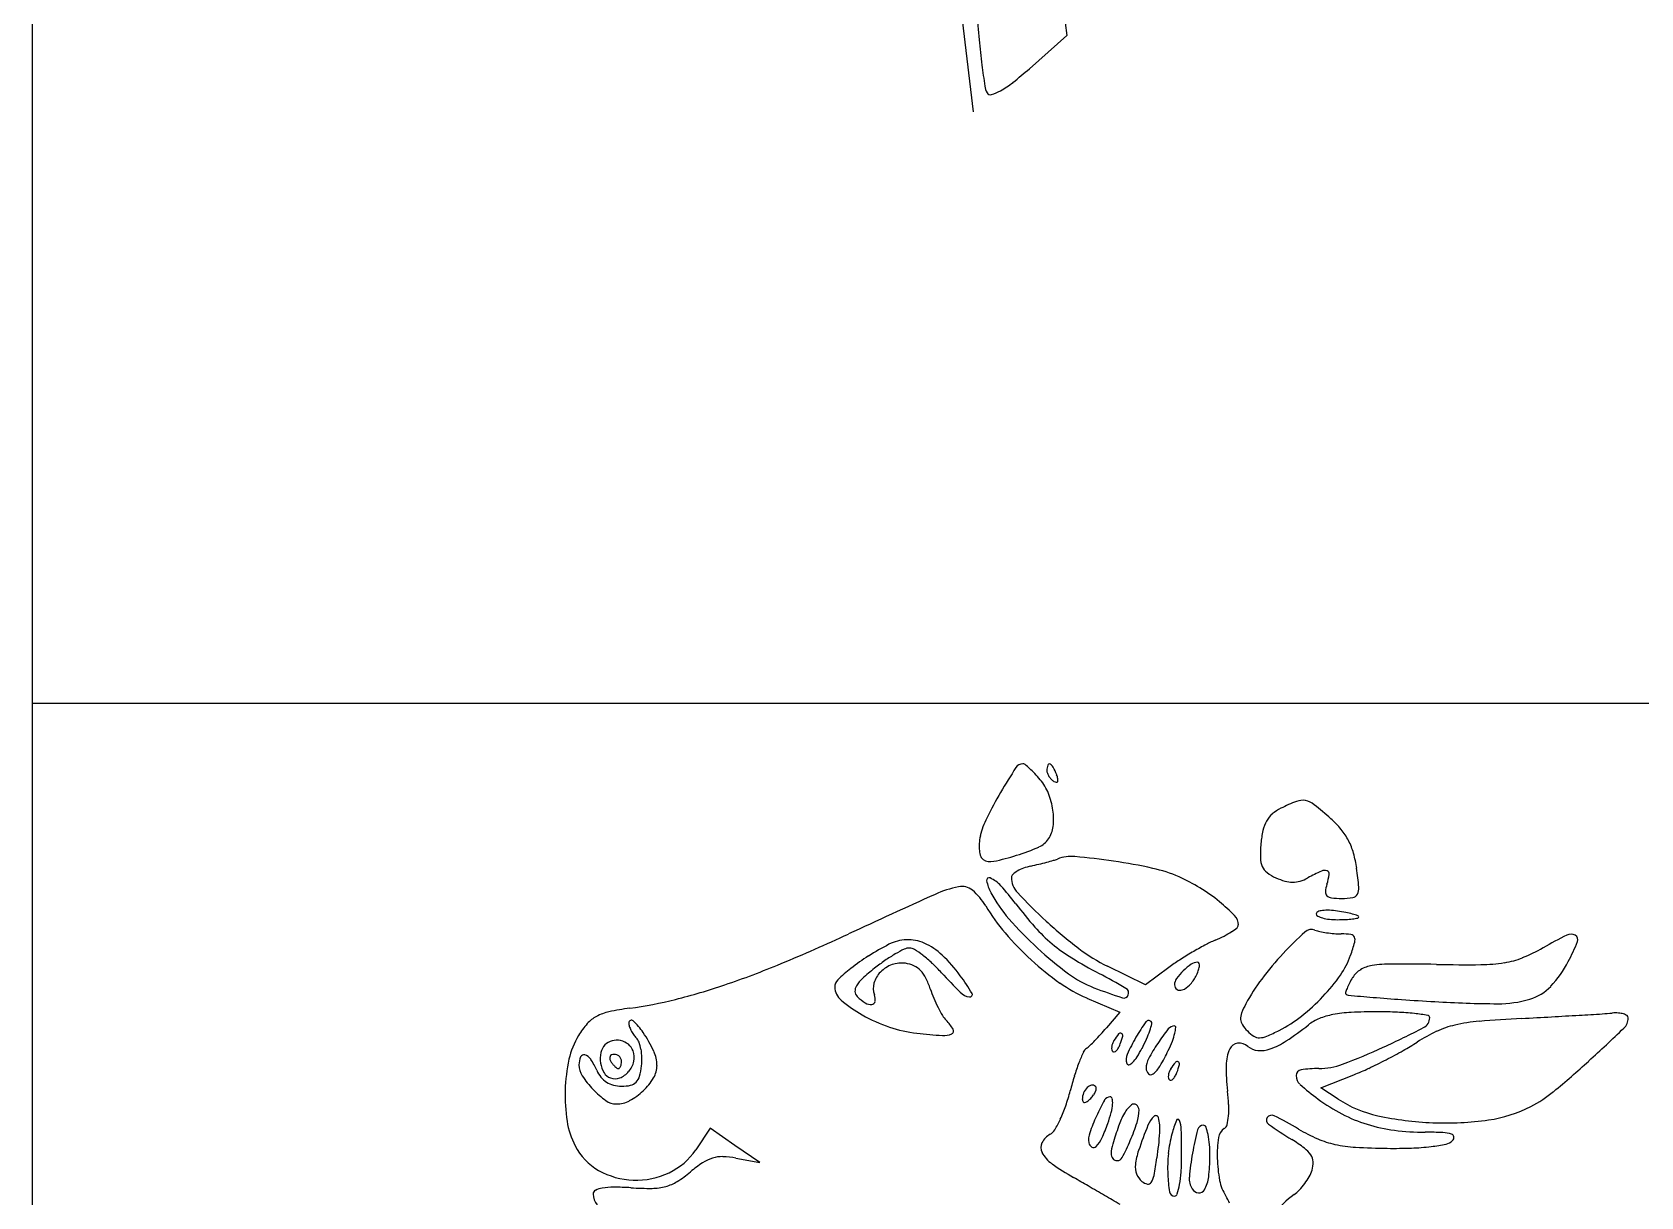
# Model space of a CAD drawing. Header units: millimetres. Extents: x 56222 to 3066687, y -650199 to -121287.
# Drawn here: x 140545.293 to 140548.127, y -185765.813 to -185763.761 of the extents above; entities that cross this region are included whole.
import ezdxf

# ---------------------------------------------------------------- set-up
doc = ezdxf.new("R2010")
doc.units = ezdxf.units.MM
doc.header["$MEASUREMENT"] = 0
doc.layers.add('$TD_AUDIT_GENERATED_(A0BDF17)', color=32, linetype='Continuous', lineweight=30)

msp = doc.modelspace()

# ---------------------------------------------------------------- linework, layer by layer
at = {"layer": '$TD_AUDIT_GENERATED_(A0BDF17)', "linetype": 'Continuous', "lineweight": 25, "ltscale": 2}
for p, q in [((140545.2926, -185738.3706), (140545.2925, -185769.2909)), ((140547.0824, -185763.5133), (140547.1155, -185763.7665)), ((140546.9202, -185763.6439), (140546.9504, -185763.9012)), ((140547.1155, -185763.7665), (140547.0496, -185763.825)), ((140551.6091, -185764.9436), (140545.2926, -185764.9436)), ((140547.254, -185765.4396), (140547.1873, -185765.407)), ((140547.2953, -185765.409), (140547.254, -185765.4396)), ((140547.1508, -185765.463), (140547.2088, -185765.4879)), ((140547.2088, -185765.4879), (140547.1852, -185765.5157)), ((140547.5631, -185765.6211), (140547.6214, -185765.5982)), ((140547.5936, -185765.6411), (140547.5631, -185765.6211)), ((140546.4873, -185765.6925), (140546.4618, -185765.7305)), ((140546.5309, -185765.7227), (140546.4873, -185765.6925)), ((140546.5746, -185765.7529), (140546.5309, -185765.7227)), ((140546.5326, -185765.7451), (140546.5746, -185765.7529))]:
    msp.add_line(p, q, dxfattribs=at)
for centre, radius, start, end in [((140549.2281, -185763.5528), 2.2779, 184.318, 185.5723), ((140548.4381, -185763.6299), 1.4841, 185.5723, 187.3015), ((140548.8009, -185763.5834), 1.8499, 187.3015, 188.4605), ((140546.6165, -185763.3367), 0.6526, 308.2745, 311.5725), ((140547.0062, -185763.8504), 0.0355, 188.4606, 208.2962), ((140546.981, -185763.864), 0.00682, 208.2961, 285.3414), ((140546.9644, -185763.8036), 0.0693, 285.3414, 299.4867), ((140546.9125, -185763.7119), 0.1748, 299.4868, 308.2744), ((140548.088, -185765.7415), 1.2637, 147.1866, 149.5284), ((140547.038, -185765.0644), 0.0143, 90.0021, 147.1866), ((140547.038, -185765.0565), 0.00637, 51.1934, 90.0022), ((140546.9407, -185765.1775), 0.1617, 47.4684, 51.1934), ((140546.9368, -185765.1817), 0.1674, 43.0496, 47.4684), ((140547.1102, -185765.0619), 0.0297, 161.913, 180.0021), ((140547.095, -185765.0619), 0.0146, 180.0021, 200.2997), ((140547.0848, -185765.0535), 0.00299, 66.1461, 161.9131), ((140547.0812, -185765.0616), 0.0118, 27.8609, 66.1461), ((140546.9831, -185765.1135), 0.1228, 20.9957, 27.8609), ((140546.8719, -185765.2424), 0.2562, 39.8381, 43.0497), ((140546.998, -185765.1372), 0.0921, 22.1716, 39.8382), ((140547.1084, -185765.0569), 0.0288, 200.2996, 212.4983), ((140547.1107, -185765.0554), 0.0315, 212.4982, 224.2183), ((140547.1058, -185765.0602), 0.0247, 224.2182, 238.2847), ((140547.098, -185765.0729), 0.00985, 238.2846, 264.3897), ((140547.0973, -185765.0802), 0.00245, 264.3899, 337.3339), ((140547.0491, -185765.0881), 0.052, 12.6554, 20.9958), ((140547.0927, -185765.0783), 0.00735, 337.3338, 12.6553), ((140547.6243, -185765.4686), 0.7256, 149.5283, 153.5794), ((140546.9685, -185765.1492), 0.1239, 8.0291, 22.1717), ((140547.6305, -185765.4025), 0.3066, 111.0545, 116.7183), ((140547.5304, -185765.1425), 0.028, 78.2778, 111.0544), ((140547.5286, -185765.1512), 0.0369, 51.4573, 78.2779), ((140547.1022, -185765.2092), 0.1427, 153.5794, 167.0997), ((140546.9813, -185765.1474), 0.111, 353.1614, 8.0292), ((140547.5078, -185765.1739), 0.0464, 130.6529, 150.5647), ((140547.5263, -185765.1953), 0.0747, 116.7183, 130.6528), ((140547.1321, -185765.649), 0.6733, 48.2189, 51.4573), ((140547.4673, -185765.2738), 0.1702, 39.3907, 48.2189), ((140547.049, -185765.197), 0.088, 167.0998, 175.9501), ((140547.0413, -185765.1546), 0.0505, 326.3852, 353.1615), ((140547.6323, -185765.2054), 0.1753, 167.5822, 175.2397), ((140547.5198, -185765.1806), 0.0601, 150.5646, 167.5822), ((140547.5102, -185765.2386), 0.1147, 27.5246, 39.3907), ((140547.0265, -185765.1954), 0.0655, 175.95, 186.9941), ((140547.0074, -185765.1978), 0.0463, 186.9941, 199.8129), ((140546.9047, -185764.8229), 0.4074, 287.4911, 293.3915), ((140547.0509, -185765.161), 0.039, 293.3916, 326.3853), ((140547.7106, -185765.2119), 0.2539, 175.2396, 180.9639), ((140547.5074, -185765.24), 0.1179, 15.8422, 27.5245), ((140546.9738, -185765.2099), 0.0105, 199.813, 238.2847), ((140546.9815, -185765.1974), 0.0252, 238.2847, 282.0328), ((140546.8953, -185764.7932), 0.4385, 282.0328, 287.4911), ((140547.0623, -185765.2978), 0.0677, 109.9443, 120.3464), ((140547.0749, -185765.3326), 0.1046, 102.4398, 109.9442), ((140546.9007, -185764.5428), 0.7041, 282.4398, 283.6148), ((140546.907, -185764.5688), 0.6774, 283.6149, 284.8245), ((140546.9253, -185764.6379), 0.6058, 284.8244, 285.9969), ((140547.0695, -185765.141), 0.0825, 285.9968, 291.1001), ((140547.1238, -185765.2817), 0.0683, 84.8212, 111.1002), ((140547.0197, -185766.4302), 1.2215, 81.6053, 84.8212), ((140547.0513, -185766.216), 1.005, 77.6046, 81.6053), ((140547.2142, -185765.475), 0.2463, 66.2286, 77.6046), ((140547.4959, -185765.2155), 0.0392, 180.9639, 203.7352), ((140547.4844, -185765.2206), 0.0266, 203.7353, 233.0666), ((140547.439, -185765.2595), 0.189, 7.64, 15.8422), ((140546.8524, -185765.3381), 0.7808, 5.1672, 7.64), ((140546.9786, -185765.2554), 0.00439, 65.9854, 191.222), ((140547.0486, -185765.2415), 0.0758, 191.222, 208.157), ((140546.9573, -185765.3032), 0.0567, 42.1883, 65.9854), ((140547.0253, -185765.2505), 0.00726, 132.6695, 180.0022), ((140547.0571, -185765.2505), 0.0391, 180.0021, 223.069), ((140547.0508, -185765.2782), 0.0449, 120.3462, 132.6694), ((140547.1908, -185765.528), 0.3042, 58.4007, 66.2286), ((140547.519, -185765.1745), 0.0842, 233.0667, 245.5066), ((140547.5286, -185765.1535), 0.1073, 245.5067, 254.4184), ((140547.5135, -185765.2076), 0.0512, 254.4183, 269.9268), ((140547.5135, -185765.2129), 0.0458, 269.9269, 286.4794), ((140547.5058, -185765.1869), 0.073, 286.4794, 298.1572), ((140547.7441, -185765.6321), 0.432, 114.6215, 118.1571), ((140547.5698, -185765.2517), 0.0136, 71.5728, 114.6214), ((140547.6358, -185765.2821), 0.065, 162.3933, 174.216), ((140547.4686, -185765.229), 0.1105, 342.3933, 351.6649), ((140547.5723, -185765.2442), 0.00566, 351.6648, 71.5729), ((140555.7022, -185784.7595), 21.3825, 114.35761, 114.80773), ((140546.9642, -185765.4588), 0.1959, 101.6213, 114.3576), ((140546.9306, -185765.2954), 0.0291, 50.3323, 101.6213), ((140546.8821, -185765.3539), 0.1051, 30.5731, 50.3323), ((140547.1994, -185765.1608), 0.2469, 208.1572, 221.1409), ((140546.6508, -185765.581), 0.4703, 37.1736, 42.1883), ((140547.7414, -185764.6109), 0.9758, 223.069, 227.2543), ((140547.1812, -185765.5435), 0.3225, 50.9073, 58.4008), ((140547.5799, -185765.2764), 0.00877, 174.2161, 225.9083), ((140547.5833, -185765.2729), 0.0136, 225.9082, 264.0003), ((140547.5997, -185765.1171), 0.1704, 264.0003, 270.0022), ((140547.5997, -185765.1565), 0.1309, 270.0021, 278.8039), ((140547.618, -185765.2752), 0.0108, 278.804, 333.3926), ((140547.6074, -185765.2699), 0.0227, 333.3926, 5.1672), ((140547.263, -185765.1289), 0.3373, 210.5731, 220.5855), ((140547.5901, -185764.8687), 0.7085, 217.1736, 221.4794), ((140547.2015, -185765.5186), 0.2903, 43.8088, 50.9073), ((140547.3936, -185765.3343), 0.0242, 0.0022, 43.8088), ((140547.559, -185765.3146), 0.00384, 110.0781, 180.0021), ((140547.5596, -185765.3146), 0.00447, 180.0022, 243.1539), ((140547.5784, -185765.2775), 0.046, 243.1538, 254.5939), ((140547.5712, -185765.3479), 0.0394, 97.3434, 110.0781), ((140547.5752, -185765.379), 0.0707, 87.5109, 97.3433), ((140547.5721, -185765.4494), 0.1412, 81.6525, 87.511), ((140547.5479, -185765.6146), 0.3081, 78.9421, 81.6525), ((140547.5756, -185765.473), 0.1638, 74.5938, 78.9421), ((140547.5706, -185765.4912), 0.1827, 71.4884, 74.5938), ((140547.6282, -185765.3201), 0.00194, 280.7489, 0.0021), ((140547.6278, -185765.3201), 0.00225, 0.0022, 71.4884), ((140547.4168, -185764.9972), 0.5398, 220.5855, 227.6249), ((140547.522, -185764.879), 0.6752, 221.141, 227.2688), ((140547.2709, -185765.1509), 0.2824, 221.4795, 230.0373), ((140547.6084, -185764.7547), 0.7799, 227.2543, 232.7905), ((140547.3269, -185765.2263), 0.1434, 297.3112, 303.387), ((140547.3392, -185765.2451), 0.121, 303.3869, 309.0979), ((140547.4118, -185765.3343), 0.00596, 309.0978, 0.0021), ((140548.0104, -185765.866), 0.704, 132.4659, 136.8331), ((140547.5467, -185765.3593), 0.0171, 69.0085, 132.466), ((140547.5723, -185765.2926), 0.0544, 249.0085, 258.3761), ((140547.5998, -185765.1585), 0.1913, 258.3762, 262.0524), ((140547.586, -185765.2497), 0.0749, 254.5937, 264.0326), ((140547.6027, -185765.1379), 0.2121, 262.0524, 265.6621), ((140547.5926, -185765.1868), 0.1381, 264.0326, 270.0021), ((140547.5926, -185765.0278), 0.2971, 270.0022, 272.7742), ((140547.5996, -185765.1724), 0.1524, 272.7743, 277.3434), ((140547.5986, -185765.1642), 0.1606, 277.3434, 280.749), ((140545.2883, -185762.2298), 3.4377, 292.6482, 294.8077), ((140547.0335, -185765.8142), 0.5023, 117.4227, 122.1546), ((140546.8352, -185765.432), 0.0717, 91.7614, 117.4227), ((140546.9307, -185765.5882), 0.2344, 115.6782, 120.0631), ((140546.8383, -185765.3959), 0.021, 90.0022, 115.6783), ((140546.8352, -185765.4325), 0.0723, 66.2379, 91.7614), ((140546.8383, -185765.3914), 0.0165, 57.656, 90.0021), ((140546.8198, -185765.4675), 0.1105, 46.3871, 66.2378), ((140547.5177, -185764.8837), 0.6688, 227.2688, 233.3469), ((140547.2778, -185765.1427), 0.2931, 230.0373, 238.402), ((140547.3217, -185765.1324), 0.3057, 232.7905, 243.9317), ((140547.6321, -185765.8876), 0.5854, 117.8467, 120.3425), ((140547.4742, -185765.5886), 0.2474, 113.0963, 117.8468), ((140547.2855, -185765.1461), 0.2337, 293.0963, 297.3112), ((140547.5992, -185765.184), 0.1659, 265.6622, 270.0022), ((140547.5992, -185765.4781), 0.1282, 82.3734, 90.0022), ((140547.2106, -185765.2466), 0.4289, 340.7835, 344.017), ((140547.6152, -185765.3587), 0.00773, 23.3559, 82.3734), ((140547.6099, -185765.361), 0.0135, 344.0171, 23.3559), ((140547.7989, -185765.0986), 0.3167, 292.1936, 299.5034), ((140548.3811, -185766.1276), 0.8655, 116.3652, 119.5034), ((140548.0038, -185765.3662), 0.0158, 60.9194, 116.3652), ((140547.6145, -185765.2), 0.433, 332.6577, 337.8024), ((140548.0071, -185765.3602), 0.00892, 337.8024, 60.9194), ((140546.0126, -185763.9656), 1.5568, 288.7435, 292.6482), ((140546.9543, -185765.6882), 0.3535, 122.1546, 128.3122), ((140546.9904, -185765.6793), 0.3433, 124.6567, 128.4763), ((140546.8257, -185765.4551), 0.054, 109.4573, 135.4035), ((140546.9478, -185765.6177), 0.2684, 120.063, 124.6566), ((140546.8243, -185765.4513), 0.05, 81.9678, 109.4573), ((140546.8242, -185765.4525), 0.0512, 64.7383, 81.9679), ((140546.7452, -185765.5385), 0.1906, 52.2697, 57.6561), ((140546.724, -185765.5658), 0.2251, 46.7266, 52.2697), ((140546.6698, -185765.6233), 0.3042, 42.3037, 46.7266), ((140546.7059, -185765.587), 0.2756, 36.3576, 46.3871), ((140547.4044, -185765.0108), 0.5214, 227.6249, 234.7477), ((140547.547, -185764.7051), 0.8069, 238.4019, 242.3308), ((140547.5033, -185765.6895), 0.3492, 122.8209, 126.5635), ((140547.6422, -185765.9049), 0.6055, 120.3423, 122.8209), ((140547.3926, -185765.4878), 0.1024, 124.505, 134.6889), ((140547.3457, -185765.4196), 0.0197, 90.0021, 124.505), ((140547.3457, -185765.4029), 0.00303, 19.0822, 90.0021), ((140547.3373, -185765.4058), 0.0119, 353.2955, 19.0822), ((140547.9034, -185765.7656), 0.5572, 136.8331, 142.9073), ((140547.4821, -185765.3412), 0.1413, 324.8398, 340.7835), ((140547.6885, -185765.6307), 0.2276, 90.0388, 98.8857), ((140547.6913, -185769.7614), 4.3583, 89.0066, 90.0388), ((140547.8194, -185762.3762), 3.0281, 269.0066, 270.4898), ((140547.8428, -185765.1208), 0.2833, 270.4898, 278.9238), ((140547.8647, -185765.2598), 0.1427, 278.9238, 292.1936), ((140547.8296, -185765.3112), 0.1908, 316.556, 332.6578), ((140546.7237, -185765.4432), 0.0169, 134.0255, 181.3715), ((140546.9264, -185765.6529), 0.3086, 128.3122, 134.0255), ((140546.7948, -185765.4719), 0.0585, 132.2865, 148.645), ((140547.039, -185765.7405), 0.4215, 128.4763, 132.2864), ((140546.82, -185765.4496), 0.0461, 135.4036, 163.8675), ((140546.8288, -185765.4428), 0.0405, 44.186, 64.7384), ((140546.8193, -185765.452), 0.0537, 26.7895, 44.1861), ((140546.7493, -185765.4874), 0.1321, 17.9147, 26.7895), ((140547.5266, -185764.8436), 0.8543, 222.3037, 225.4867), ((140546.6135, -185765.655), 0.3903, 30.8689, 36.3577), ((140547.2295, -185765.271), 0.186, 233.347, 249.1001), ((140546.6194, -185766.4742), 1.1906, 59.7189, 62.3308), ((140547.3245, -185765.4398), 0.0192, 144.8608, 180.0021), ((140547.3926, -185765.4877), 0.1024, 134.6888, 144.8609), ((140547.2786, -185765.3905), 0.0729, 317.0853, 331.8472), ((140547.2679, -185765.3848), 0.0849, 331.8472, 338.9645), ((140547.3161, -185765.4033), 0.0333, 338.9645, 353.2954), ((140547.7211, -185765.6278), 0.3287, 142.9074, 151.9265), ((140547.3254, -185765.2308), 0.3331, 316.4377, 324.8399), ((140547.7576, -185765.5133), 0.1632, 148.017, 152.0777), ((140547.6547, -185765.449), 0.0418, 120.7333, 148.017), ((140547.662, -185765.4614), 0.0562, 98.8857, 120.7333), ((140546.1567, -185764.3901), 1.1085, 284.062, 288.7435), ((140546.7383, -185765.4428), 0.0315, 181.3715, 229.7692), ((140546.7597, -185765.4505), 0.0174, 148.6449, 183.4681), ((140546.756, -185765.4508), 0.0137, 183.4681, 225.0021), ((140546.8023, -185765.4045), 0.0792, 225.0021, 237.9141), ((140546.8068, -185765.4457), 0.0323, 163.8675, 200.9958), ((140546.756, -185765.4652), 0.022, 350.481, 20.9957), ((140547.086, -185765.3785), 0.2217, 197.9147, 202.4987), ((140546.9488, -185765.4314), 0.0301, 225.4867, 261.3442), ((140546.9449, -185765.4569), 0.00421, 261.3441, 30.8689), ((140547.2524, -185765.2257), 0.2581, 234.7478, 246.7997), ((140547.5678, -185764.3851), 1.1343, 249.1001, 251.8041), ((140547.2161, -185765.4548), 0.00831, 251.8041, 339.8842), ((140547.2149, -185765.4544), 0.00964, 339.8842, 59.7189), ((140547.315, -185765.4398), 0.00967, 180.0021, 237.1025), ((140547.3153, -185765.4393), 0.0102, 237.1024, 291.8036), ((140547.3059, -185765.4159), 0.0355, 291.8036, 317.0853), ((140547.3074, -185765.2137), 0.3579, 308.239, 316.4377), ((140547.6096, -185765.4542), 0.003, 164.0883, 225.0021), ((140547.6809, -185765.4745), 0.0771, 158.2777, 164.0883), ((140547.6119, -185765.452), 0.00621, 225.0022, 265.0519), ((140547.6954, -185765.4803), 0.0927, 152.0778, 158.2777), ((140548.7166, -185752.6915), 12.8144, 265.05195, 265.24859), ((140547.9311, -185762.1419), 3.3314, 265.2487, 266.1134), ((140547.9076, -185765.385), 0.0835, 286.6926, 316.556), ((140546.3266, -185765.57), 0.0845, 102.0945, 118.1032), ((140546.4117, -185765.9674), 0.491, 97.7393, 102.0944), ((140546.2456, -185764.7454), 0.7423, 277.7392, 284.062), ((140546.8726, -185765.284), 0.2395, 229.7693, 240.6306), ((140546.7701, -185765.4559), 0.0185, 237.9141, 275.9661), ((140546.7713, -185765.4678), 0.00656, 275.9662, 350.481), ((140547.1025, -185765.3717), 0.2396, 202.4986, 206.8242), ((140547.0749, -185765.3856), 0.2087, 206.8241, 211.2302), ((140547.4483, -185765.4991), 0.0266, 158.6233, 183.146), ((140547.5666, -185765.5454), 0.1536, 151.9265, 158.6234), ((140547.6275, -185765.7197), 0.2316, 92.7569, 100.751), ((140547.6631, -185766.459), 0.9717, 90.0021, 92.757), ((140547.6631, -185766.3183), 0.831, 87.5693, 90.0022), ((140547.6803, -185765.9123), 0.4246, 83.5485, 87.5693), ((140548.1277, -185759.2482), 6.2318, 266.11347, 266.65457), ((140547.6711, -185765.9936), 0.5065, 80.8644, 83.5485), ((140547.8939, -185763.248), 2.2252, 266.6546, 269.5073), ((140547.8764, -185765.2812), 0.1919, 269.5073, 286.6927), ((140548.0062, -185764.6244), 0.868, 273.493, 274.6556), ((140548.0828, -185765.5641), 0.0748, 86.4, 94.6557), ((140548.0849, -185765.5301), 0.0407, 73.3777, 86.4001), ((140546.3825, -185765.6069), 0.1493, 138.5551, 148.6288), ((140546.314, -185765.5464), 0.0578, 118.1032, 138.5551), ((140546.3485, -185765.5068), 0.00459, 48.132, 178.1874), ((140546.3623, -185765.5073), 0.0184, 178.1873, 197.0524), ((140546.3915, -185765.4983), 0.049, 197.0525, 206.1527), ((140546.2818, -185765.5813), 0.1045, 33.4538, 48.1319), ((140546.896, -185765.2426), 0.287, 240.6306, 251.142), ((140546.8762, -185765.3005), 0.2259, 251.142, 263.7209), ((140546.9349, -185765.4705), 0.0449, 211.2302, 225.0022), ((140546.8471, -185765.5583), 0.0792, 30.5009, 45.0021), ((140546.9104, -185765.521), 0.00573, 293.7494, 30.5008), ((140546.8482, -185765.2305), 0.4415, 317.8246, 319.7682), ((140547.4961, -185765.6819), 0.299, 143.7814, 149.9532), ((140547.2599, -185765.5088), 0.00615, 45.0022, 143.7815), ((140547.102, -185765.4658), 0.1689, 341.0743, 345.3256), ((140547.2612, -185765.5075), 0.00431, 345.3256, 45.0021), ((140547.6039, -185765.7623), 0.3946, 141.6658, 146.2324), ((140547.3052, -185765.5261), 0.0138, 90.0022, 141.6659), ((140547.3052, -185765.5147), 0.00244, 354.8919, 90.0022), ((140547.2421, -185765.5091), 0.0658, 345.9947, 354.8919), ((140547.4415, -185765.4995), 0.0197, 183.1461, 212.9356), ((140547.4807, -185765.4741), 0.0665, 212.9356, 225.0021), ((140547.3773, -185765.3024), 0.245, 297.3465, 308.2389), ((140547.1351, -185764.9872), 0.6624, 303.6431, 307.8175), ((140547.5918, -185765.5756), 0.0825, 112.2711, 127.8175), ((140547.6072, -185765.6132), 0.1231, 100.7511, 112.2712), ((140546.9205, -185763.9073), 1.8067, 294.6207, 297.1276), ((140547.7353, -185765.4977), 0.0197, 297.1277, 0.0021), ((140547.7508, -185765.4977), 0.00419, 0.0021, 80.8644), ((140547.8349, -185765.6673), 0.1605, 102.748, 114.936), ((140547.868, -185765.8138), 0.3108, 94.777, 102.748), ((140548.0558, -185768.061), 2.5658, 93.0923, 94.777), ((140546.6024, -185741.1577), 24.3768, 273.09235, 273.21542), ((140546.9476, -185747.3031), 18.2216, 273.21549, 273.36859), ((140546.9102, -185746.6678), 18.8581, 273.36866, 273.49288), ((140545.7542, -185763.0705), 3.3868, 312.3371, 313.7674), ((140548.0902, -185765.5124), 0.0222, 55.6354, 73.3779), ((140548.0793, -185765.498), 0.0255, 313.7674, 0.0021), ((140548.1, -185765.498), 0.00475, 0.002, 55.6353), ((140546.3716, -185765.6003), 0.1364, 148.6288, 167.6006), ((140546.3208, -185765.5646), 0.0268, 135.0021, 168.5706), ((140546.3213, -185765.5652), 0.0276, 104.7329, 135.0022), ((140546.3226, -185765.57), 0.0326, 77.9908, 104.733), ((140546.3226, -185765.57), 0.0326, 51.2522, 77.9909), ((140546.3257, -185765.5661), 0.0276, 20.9958, 51.2522), ((140546.3973, -185765.4955), 0.0554, 206.1526, 214.8532), ((140546.3888, -185765.5014), 0.0451, 214.8532, 225.0021), ((140546.342, -185765.5482), 0.0211, 20.0867, 45.0021), ((140546.2877, -185765.5681), 0.0789, 10.7531, 20.0867), ((140546.1377, -185765.6764), 0.2772, 25.524, 33.4538), ((140546.9826, -185764.3337), 1.1985, 263.7209, 265.8735), ((140546.8988, -185765.4947), 0.0345, 265.8736, 293.7493), ((140547.1179, -185765.5073), 0.0549, 305.7854, 313.8962), ((140546.8919, -185765.2724), 0.3809, 313.8963, 315.8386), ((140546.8574, -185765.2389), 0.429, 315.8385, 317.8246), ((140547.2187, -185765.5521), 0.0243, 159.5889, 173.2552), ((140547.2253, -185765.5546), 0.0313, 148.2848, 159.589), ((140547.2991, -185765.6002), 0.1181, 141.3217, 148.2846), ((140547.1596, -185765.5248), 0.0537, 330.7924, 339.0086), ((140547.21, -185765.5289), 0.00403, 61.7307, 141.3216), ((140547.0949, -185765.5), 0.1229, 339.0086, 345.7801), ((140547.2099, -185765.5292), 0.00432, 345.7802, 61.7307), ((140547.502, -185765.6853), 0.3058, 149.9532, 156.2794), ((140546.973, -185765.409), 0.3099, 332.5734, 335.9403), ((140547.0949, -185765.4634), 0.1764, 335.9402, 341.0742), ((140547.5495, -185765.7259), 0.3292, 146.2324, 151.7285), ((140547.0527, -185765.4424), 0.2669, 334.912, 338.7929), ((140547.1927, -185765.4968), 0.1167, 338.7929, 345.9946), ((140547.4182, -185765.5597), 0.017, 95.7125, 155.4461), ((140547.419, -185765.5673), 0.0246, 50.312, 95.7124), ((140547.4797, -185765.4751), 0.0651, 225.0021, 237.987), ((140547.455, -185765.5146), 0.0185, 237.9871, 271.1177), ((140547.4547, -185765.4996), 0.0335, 271.1178, 293.3392), ((140547.3312, -185765.2133), 0.3453, 293.3392, 297.3465), ((140547.4308, -185765.4315), 0.1287, 289.5853, 303.6432), ((140547.4827, -185765.1557), 0.4591, 299.4285, 303.0234), ((140547.8842, -185765.7734), 0.2776, 114.9359, 123.0234), ((140546.5264, -185765.6343), 0.2949, 167.6006, 178.2618), ((140546.2925, -185765.581), 0.0365, 157.0352, 180.0021), ((140546.2647, -185765.5692), 0.00624, 73.3837, 157.0353), ((140546.261, -185765.5815), 0.019, 33.3164, 73.3837), ((140546.1671, -185765.6432), 0.1313, 23.6904, 33.3164), ((140546.3447, -185765.5694), 0.0513, 168.5706, 189.2542), ((140546.3166, -185765.5686), 0.00647, 156.2055, 192.8338), ((140546.3256, -185765.5665), 0.0157, 192.8337, 211.7196), ((140546.3156, -185765.5681), 0.00534, 114.8786, 156.2055), ((140546.3544, -185765.5487), 0.0496, 211.7197, 218.4798), ((140546.3177, -185765.5728), 0.0105, 90.0022, 114.8786), ((140546.3177, -185765.5762), 0.0139, 68.6738, 90.0021), ((140546.318, -185765.5756), 0.0133, 46.6439, 68.6737), ((140546.3184, -185765.5752), 0.0127, 23.9905, 46.6438), ((140546.3192, -185765.5748), 0.0117, 0.0022, 23.9906), ((140546.3025, -185765.5748), 0.0285, 350.3439, 0.0021), ((140546.3097, -185765.5641), 0.0443, 319.9116, 346.3548), ((140546.3227, -185765.5673), 0.0309, 346.3549, 20.9957), ((140546.2703, -185765.5714), 0.0967, 2.0561, 10.7531), ((140546.2684, -185765.5714), 0.0986, 353.4829, 2.0561), ((140546.3361, -185765.5817), 0.0573, 0.0021, 25.524), ((140547.481, -185765.7089), 0.3684, 155.906, 159.064), ((140547.1597, -185765.5653), 0.0165, 125.7854, 155.906), ((140547.2118, -185765.5513), 0.0173, 173.2552, 189.3898), ((140547.2006, -185765.5531), 0.00599, 189.3899, 225.0022), ((140547.1983, -185765.5554), 0.00282, 225.0021, 287.904), ((140547.1965, -185765.5497), 0.00881, 287.9041, 314.9426), ((140547.187, -185765.5401), 0.0223, 314.9425, 330.7925), ((140547.2428, -185765.5714), 0.0227, 156.2794, 198.6739), ((140547.1878, -185765.5337), 0.0612, 315.2313, 327.3765), ((140547.0782, -185765.4636), 0.1913, 327.3767, 332.5734), ((140547.2908, -185765.5868), 0.0355, 151.7287, 180.0021), ((140547.0245, -185765.4293), 0.2979, 329.1016, 334.912), ((140547.31, -185765.5789), 0.00403, 61.7307, 141.3216), ((140547.3098, -185765.5791), 0.00432, 345.7802, 61.7307), ((140547.4678, -185765.5823), 0.0715, 155.4461, 179.4971), ((140547.455, -185765.5239), 0.0317, 230.3119, 265.2831), ((140547.4566, -185765.5041), 0.0516, 265.283, 289.5853), ((140547.2064, -185764.5311), 1.1205, 290.6514, 294.6207), ((140547.2611, -185764.7631), 0.91, 295.1282, 297.279), ((140547.2597, -185764.7604), 0.913, 297.279, 299.4285), ((140546.8884, -185764.3154), 1.7028, 309.5846, 312.337), ((140546.2908, -185765.581), 0.0348, 180.0021, 213.4018), ((140546.4016, -185765.508), 0.1675, 213.4017, 223.8194), ((140546.3367, -185765.5688), 0.0539, 203.6904, 218.7781), ((140546.3421, -185765.5699), 0.0486, 189.2542, 210.5275), ((140546.327, -185765.5766), 0.0413, 218.7781, 237.1708), ((140546.3192, -185765.5834), 0.022, 210.5276, 249.0086), ((140546.3195, -185765.5826), 0.0228, 249.0085, 291.5628), ((140546.3458, -185765.5556), 0.0385, 218.4797, 226.6439), ((140546.3396, -185765.5621), 0.0295, 226.644, 235.4492), ((140546.3255, -185765.5826), 0.00464, 235.4493, 270.0021), ((140546.3255, -185765.5844), 0.00285, 270.0021, 317.6504), ((140546.3201, -185765.5795), 0.0101, 317.6504, 336.2054), ((140546.3134, -185765.5673), 0.0393, 291.5629, 319.9115), ((140546.3137, -185765.5767), 0.0171, 336.2054, 350.3439), ((140546.34, -185765.5948), 0.0236, 315.4409, 344.874), ((140546.2428, -185765.5685), 0.1243, 344.874, 353.4829), ((140546.2948, -185765.5485), 0.1078, 313.5835, 329.1354), ((140546.3504, -185765.5817), 0.0431, 329.1354, 0.0022), ((140547.6503, -185765.7619), 0.5458, 162.8082, 165.6472), ((140547.4892, -185765.7121), 0.3773, 159.0639, 162.8082), ((140547.2242, -185765.5777), 0.00305, 198.6739, 287.2785), ((140547.2207, -185765.5664), 0.0148, 287.2785, 315.2314), ((140547.2687, -185765.5868), 0.0134, 180.0021, 226.3246), ((140547.2637, -185765.5921), 0.00607, 226.3246, 308.6458), ((140547.2335, -185765.5543), 0.0544, 308.6458, 329.1016), ((140547.3117, -185765.6013), 0.0173, 173.2552, 189.3898), ((140547.3186, -185765.6021), 0.0243, 159.5889, 173.2552), ((140547.3252, -185765.6045), 0.0313, 148.2848, 159.589), ((140547.399, -185765.6502), 0.1181, 141.3217, 148.2846), ((140547.2869, -185765.5901), 0.0223, 314.9425, 330.7925), ((140547.2595, -185765.5748), 0.0537, 330.7924, 339.0086), ((140547.1949, -185765.55), 0.1229, 339.0086, 345.7801), ((140547.7478, -185765.5848), 0.3515, 179.4971, 186.8827), ((140547.53, -185765.6), 0.0103, 99.599, 178.5467), ((140547.5397, -185765.6002), 0.02, 178.5467, 228.3021), ((140547.5597, -185765.7751), 0.1879, 90.0021, 99.5991), ((140547.5596, -185765.4684), 0.1188, 270.0022, 290.6514), ((140547.4591, -185765.1852), 0.4437, 291.4473, 295.1281), ((140546.5279, -185765.6344), 0.2964, 178.2619, 188.9055), ((140546.4014, -185765.5082), 0.1672, 223.8194, 234.197), ((140546.3273, -185765.5761), 0.0419, 237.1708, 255.4216), ((140546.331, -185765.5619), 0.0566, 255.4217, 270.0021), ((140546.331, -185765.5426), 0.0759, 270.0021, 282.1777), ((140546.2931, -185765.5467), 0.1102, 298.174, 313.5834), ((140546.3428, -185765.5976), 0.0196, 282.1777, 315.4409), ((140546.7965, -185765.5435), 0.3355, 340.9824, 345.6472), ((140547.1739, -185765.6418), 0.031, 158.3441, 180.0021), ((140547.1712, -185765.6407), 0.0281, 135.0022, 158.3441), ((140547.1624, -185765.6318), 0.0155, 101.8372, 135.0022), ((140547.1607, -185765.624), 0.00754, 45.0021, 101.8372), ((140547.1394, -185765.617), 0.0289, 324.5617, 338.5892), ((140547.1627, -185765.622), 0.0047, 357.0066, 45.0021), ((140547.1504, -185765.6214), 0.017, 338.5892, 357.0067), ((140547.3005, -185765.6031), 0.00599, 189.3899, 225.0022), ((140547.2983, -185765.6053), 0.00282, 225.0021, 287.904), ((140547.2964, -185765.5996), 0.00881, 287.9041, 314.9426), ((140547.0942, -185765.6637), 0.3068, 2.3975, 6.8827), ((140547.8327, -185765.2714), 0.4604, 228.3021, 233.412), ((140547.83, -185765.4543), 0.225, 297.3466, 309.5845), ((140546.3219, -185765.6183), 0.0314, 234.197, 270.0022), ((140546.3219, -185765.6006), 0.0492, 270.0022, 298.1739), ((140546.8703, -185765.5689), 0.2574, 335.2929, 340.9824), ((140547.1504, -185765.6418), 0.00748, 180.0022, 212.4821), ((140547.1466, -185765.6442), 0.00295, 212.4821, 277.2266), ((140547.1457, -185765.6376), 0.00966, 277.2265, 307.2086), ((140547.1154, -185765.5976), 0.0598, 307.2085, 315.0021), ((140547.1236, -185765.6058), 0.0482, 315.0021, 324.5618), ((140547.5405, -185765.8429), 0.4104, 150.8194, 155.2497), ((140547.1916, -185765.648), 0.0108, 90.0021, 150.8194), ((140547.1916, -185765.6413), 0.00414, 13.0754, 90.0022), ((140547.1135, -185765.6433), 0.0831, 345.1238, 355.4493), ((140547.1655, -185765.6474), 0.0309, 355.4492, 13.0755), ((140547.2603, -185765.6906), 0.0498, 128.3804, 150.5936), ((140547.234, -185765.6573), 0.00734, 54.7339, 128.3804), ((140547.2318, -185765.6603), 0.011, 0.0021, 54.7338), ((140547.1713, -185765.6603), 0.0715, 342.0645, 0.0022), ((140547.2424, -185765.6575), 0.1586, 355.0462, 2.3974), ((140547.7434, -185765.3917), 0.3106, 233.4121, 242.569), ((140547.7081, -185765.4664), 0.2089, 236.7683, 257.6931), ((140547.8265, -185765.4475), 0.2326, 277.9113, 297.3465), ((140546.3755, -185765.6582), 0.1422, 188.9055, 207.3465), ((140546.9085, -185765.5865), 0.2154, 329.6646, 335.2929), ((140547.4661, -185765.8086), 0.3285, 155.2496, 160.8106), ((140546.9269, -185765.5937), 0.2761, 335.1456, 340.9058), ((140546.9267, -185765.5936), 0.2764, 340.9059, 345.1238), ((140547.928, -185765.9405), 0.7639, 160.7835, 163.2474), ((140547.3402, -185765.7356), 0.1415, 150.5936, 160.7835), ((140546.9032, -185765.5736), 0.3533, 336.5746, 342.0646), ((140548.3445, -185766.1153), 1.1673, 158.4845, 160.8211), ((140547.2993, -185765.7033), 0.0439, 133.764, 158.4845), ((140547.2723, -185765.675), 0.00477, 15.4753, 133.764), ((140547.2021, -185765.6945), 0.0776, 355.8813, 15.4753), ((140547.5202, -185765.7616), 0.2272, 158.5971, 165), ((140547.3112, -185765.6797), 0.00278, 22.8551, 158.5971), ((140547.2731, -185765.6958), 0.0442, 1.3628, 22.8551), ((140547.3564, -185765.6979), 0.0107, 90.0022, 165.2918), ((140547.3564, -185765.6919), 0.0047, 19.119, 90.0022), ((140547.3875, -185765.6841), 0.0107, 301.7196, 346.8485), ((140547.2916, -185765.6617), 0.1091, 346.8485, 355.0461), ((140547.4761, -185765.6784), 0.00865, 147.1588, 234.7818), ((140547.4766, -185765.6787), 0.00922, 63.1068, 147.1587), ((140547.9322, -185765.0322), 0.7996, 234.7818, 238.2846), ((140547.1152, -185766.3913), 0.8082, 59.6301, 63.1068), ((140547.7246, -185765.428), 0.2697, 242.569, 252.7502), ((140547.7304, -185765.4092), 0.2894, 252.7502, 262.5443), ((140547.7814, -185765.1303), 0.5529, 257.6931, 267.8125), ((140547.7817, -185765.1245), 0.5587, 267.8126, 277.9112), ((140547.104, -185765.7348), 0.0363, 119.2347, 152.5754), ((140547.0757, -185765.6843), 0.0216, 299.2348, 329.6646), ((140547.1894, -185765.7123), 0.0355, 160.8106, 189.3409), ((140547.1301, -185765.6878), 0.0523, 315.3768, 335.1456), ((140546.7683, -185765.5151), 0.5004, 332.7588, 336.5745), ((140546.6935, -185765.6578), 0.5875, 351.4737, 355.8812), ((140547.5073, -185765.7581), 0.2139, 164.9999, 174.3818), ((140545.2683, -185765.7435), 2.0495, 0.0021, 1.3627), ((140547.8562, -185765.8291), 0.5274, 165.2917, 169.8961), ((140547.2626, -185765.7244), 0.104, 11.6083, 19.1189), ((140547.2228, -185765.7326), 0.1446, 4.4345, 11.6083), ((140547.615, -185765.7406), 0.2344, 172.2641, 181.2099), ((140547.4047, -185765.712), 0.0221, 121.7196, 172.2642), ((140547.3465, -185765.9801), 0.3147, 53.347, 58.2847), ((140547.6852, -185765.4185), 0.3193, 239.6302, 246.4418), ((140547.6223, -185765.5628), 0.1619, 246.4419, 257.7648), ((140547.7469, -185765.2833), 0.4163, 262.5444, 270.0021), ((140547.7469, -185766.5405), 0.8409, 87.8639, 90.0021), ((140547.776, -185765.7602), 0.06, 73.1456, 87.8639), ((140547.7793, -185765.6983), 0.0226, 281.6229, 315.0021), ((140547.7917, -185765.7084), 0.00591, 7.6255, 73.1456), ((140547.7897, -185765.7087), 0.00795, 315.0021, 7.6255), ((140546.3429, -185765.6751), 0.1055, 207.3465, 240.2951), ((140546.3649, -185765.6654), 0.1167, 295.3741, 326.1067), ((140546.5109, -185765.8096), 0.0673, 106.8999, 123.4926), ((140546.5082, -185765.8006), 0.058, 88.6741, 106.8999), ((140546.5062, -185765.8863), 0.1436, 79.4201, 88.6741), ((140547.0879, -185765.7265), 0.0182, 152.5753, 208.3189), ((140547.124, -185765.707), 0.0593, 208.3188, 234.2832), ((140547.1649, -185765.7163), 0.0107, 189.3408, 240.4836), ((140547.1627, -185765.7201), 0.00634, 240.4837, 315.377), ((140547.262, -185765.74), 0.0685, 163.2474, 177.6924), ((140547.2066, -185765.7378), 0.013, 177.6924, 219.0611), ((140547.2042, -185765.7395), 0.0101, 270.0021, 332.7587), ((140547.3474, -185765.7685), 0.1116, 160.8211, 173.9061), ((140546.527, -185765.6329), 0.7558, 349.1143, 351.4736), ((140547.556, -185765.7629), 0.2628, 174.3817, 182.4216), ((140546.9326, -185765.7434), 0.3853, 356.0824, 0.0022), ((140547.7726, -185765.8142), 0.4425, 169.8961, 175.425), ((140547.0834, -185765.7427), 0.2844, 352.8186, 0.0021), ((140547.0926, -185765.7427), 0.2752, 0.0022, 4.4345), ((140547.6152, -185765.7406), 0.2345, 181.2099, 190.7608), ((140547.5059, -185765.7658), 0.0475, 33.4059, 53.3471), ((140547.5257, -185765.7527), 0.0238, 2.3912, 33.4059), ((140547.6383, -185765.4889), 0.2375, 257.7648, 266.665), ((140547.6929, -185764.552), 1.176, 266.665, 269.3832), ((140547.6903, -185764.7982), 0.9298, 269.3832, 272.0045), ((140547.708, -185765.3056), 0.4221, 272.0045, 276.7356), ((140547.7208, -185765.4136), 0.3133, 276.7356, 281.6228), ((140546.356, -185765.652), 0.1321, 240.2951, 268.133), ((140546.3562, -185765.647), 0.1371, 268.133, 295.3742), ((140546.3206, -185765.6129), 0.2046, 302.0593, 310.0808), ((140546.6023, -185765.9476), 0.2329, 123.4925, 130.0809), ((140547.3374, -185765.4104), 0.4246, 234.2832, 240.3563), ((140547.2042, -185765.7398), 0.00985, 219.0611, 270.0022), ((140547.2715, -185765.7604), 0.0353, 173.906, 201.0259), ((140547.2683, -185765.7616), 0.0319, 201.0259, 230.312), ((140547.5361, -185765.7638), 0.2429, 182.4217, 189.7253), ((140547.1167, -185765.756), 0.2007, 349.6972, 356.0825), ((140547.4877, -185765.7476), 0.0628, 331.0812, 342.4727), ((140547.5065, -185765.7535), 0.0431, 342.4728, 2.3912), ((140546.2883, -185765.8085), 0.00734, 117.075, 180.0667), ((140546.3037, -185765.8385), 0.041, 99.3709, 117.0751), ((140546.3161, -185765.914), 0.1175, 89.5022, 99.3709), ((140546.3122, -185766.3636), 0.5672, 86.4311, 89.5022), ((140546.3786, -185765.2993), 0.4992, 266.4311, 270.7106), ((140546.3836, -185765.7003), 0.0982, 270.7107, 284.9909), ((140546.3897, -185765.7233), 0.0744, 284.991, 302.0592), ((140544.5841, -185770.2484), 5.142, 60.0236, 60.3563), ((140543.173, -185772.6949), 7.9662, 59.78387, 60.02359), ((140547.2624, -185765.7688), 0.0226, 230.312, 257.691), ((140547.2589, -185765.7846), 0.0064, 257.6909, 327.1724), ((140547.2348, -185765.769), 0.0351, 327.1724, 349.1142), ((140547.1591, -185765.7637), 0.1576, 343.515, 349.6974), ((140547.3651, -185765.7816), 0.0338, 175.4251, 211.7196), ((140547.3494, -185765.7913), 0.0153, 211.7197, 263.2241), ((140547.3489, -185765.796), 0.0105, 263.2242, 331.0331), ((140547.3023, -185765.7702), 0.0638, 331.0331, 352.8185), ((140547.4638, -185765.7694), 0.0804, 190.7608, 211.9874), ((140547.4802, -185765.7585), 0.0624, 305.143, 316.5827), ((140547.4422, -185765.7225), 0.1147, 316.5828, 323.8329), ((140547.4422, -185765.7224), 0.1148, 323.833, 331.0812), ((140546.3111, -185765.8085), 0.0301, 180.0666, 219.435), ((140543.4049, -185772.2966), 7.5053, 59.5419, 59.78391), ((140547.3053, -185765.8033), 0.00876, 189.7254, 270.0021), ((140547.3053, -185765.807), 0.00509, 270.0021, 343.5151), ((140547.305, -185765.8685), 0.1068, 24.1668, 31.9874), ((140547.6051, -185765.9359), 0.1546, 125.1429, 143.7267)]:
    msp.add_arc(centre, radius, start, end, dxfattribs=at)

doc.saveas('drawing.dxf')
